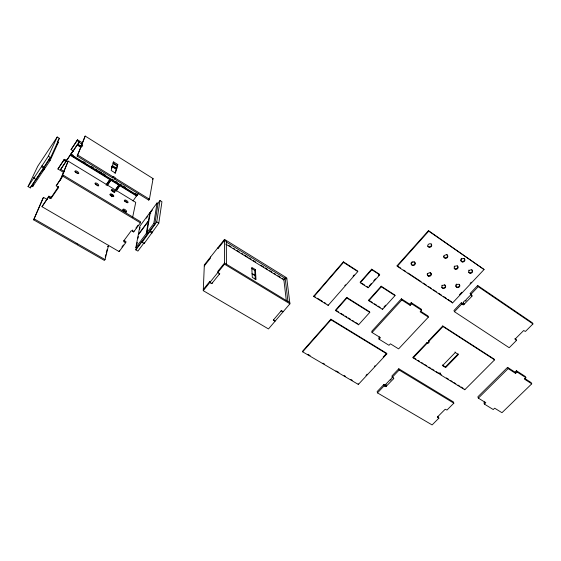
<?xml version="1.0" encoding="UTF-8"?>
<svg xmlns="http://www.w3.org/2000/svg" width="561" height="561" viewBox="0 0 561 561"><rect width="100%" height="100%" fill="white"/><g stroke="black" fill="none" stroke-linecap="round" stroke-linejoin="round"><path stroke-width="0.84" d="M203.264 290.675L224.498 264.175L224.505 239.365L286.713 277.842L289.918 303.824L268.474 328.935L203.264 290.675L204.33 264.883L224.505 239.365M218.138 247.415L218.11 248.474L224.505 240.389L226.335 241.525L226.42 264.21M210.592 256.959L210.543 258.039L204.288 265.949M392.405 377.329L391.017 378.794L391.192 379.432L390.512 380.141L390.337 379.509L385.302 384.818L385.47 385.456L383.864 384.509L377.153 391.592L377.469 392.882L432.11 424.936L438.856 418.183L438.422 416.872M385.793 384.299C387.988 386.347 384.523 387.988 384.881 385.105M471.429 294.202L465.953 299.784L466.219 300.366L465.483 301.145L465.216 300.563C462.523 301.32 463.589 305.542 461.303 302.779L453.947 310.542L454.452 311.713L509.199 347.722L516.569 340.338L515.952 339.132M463.197 302.695C465.665 304.609 462.292 306.173 462.327 303.452M144.17 243.558L144.359 242.45L137.894 251.083L135.839 249.876L142.305 241.23L142.108 242.338L144.17 243.558L158.798 223.18L161.947 201.736L159.99 200.522L157.564 203.79M142.108 242.338L156.736 221.932L159.99 200.522M154.836 224.049L158.02 203.566L157.038 202.963L150.439 211.876L146.912 232.661L147.936 233.278L154.836 224.049L153.805 223.425L157.038 202.963M135.888 247.422L146.26 233.537L148.342 221.329L138.23 234.94L135.888 247.422L136.912 248.025L147.284 234.154L147.557 232.52M149.815 212.717L148.434 220.817L138.329 234.414L139.885 226.125L149.815 212.717L150.79 213.313M85.181 136.064L81.773 144.899A1.29 0.477 33.6 0 1 82.691 146.028A1.29 0.477 33.6 0 1 81.422 145.804L77.166 156.091L112.481 177.802A1.283 0.491 34.5 0 1 113.708 177.977A1.283 0.491 34.5 0 1 114.654 179.141L148.763 200.109L149.429 199.197L153.076 178.594L85.181 136.064L81.135 145.839A1.29 0.477 33.6 0 1 81.654 146.239M148.763 200.109L149.065 198.391M135.839 249.876L136.618 245.725M136.926 244.063L137.242 242.401M138.013 238.25L138.329 236.588M139.724 229.112L140.033 227.45M48.891 196.182L41.991 206.7L119.135 251.587L125.727 242.675L123.75 241.693L123.672 240.999L131.12 230.908L131.863 230.697L133.658 231.945L140.39 222.85L140.594 221.742L63.225 175.158L56.219 185.845L58.33 186.925L58.442 187.669L51.037 198.461L50.209 198.489L48.442 197.248L48.891 196.182L51.17 197.521L58.66 186.35L58.028 187.914M133.658 231.945L133.883 230.823M132.312 231.139L132.536 230.024M133.027 200.957L137.34 194.695L135.103 193.321M132.641 217.275L135.741 202.367L68.14 161.133L60.006 180.579M73.274 155.355L71.037 153.98L70.861 154.422L137.242 195.165L137.34 194.695M125.727 242.675L125.966 241.539L123.897 240.431M124.374 241.882L124.619 240.746M119.135 251.587L119.388 250.43M105.237 257.099L105.854 254.603M106.267 252.934L107.095 249.603M108.014 246.686L108.147 246.146L107.845 246.56M47.292 199.576L43.52 197.367L42.931 198.229L33.653 219.849L76.023 244.147L76.338 243.712L77.397 244.323L77.088 244.764L104.409 260.437L105.04 259.582L108.582 245.206M116.05 191.189L120.04 185.298L136.723 195.537M115.061 190.586L119.051 184.695L111.099 179.815L107.242 185.27M117.796 164.534L115.447 173.111L111.148 170.453L113.595 161.919L117.796 164.534L115.005 173.258M107.109 185.733L111.099 179.815M106.106 185.123L110.103 179.204L70.434 154.871L71.037 153.98M111.387 168.272L112.06 165.944M77.166 156.091L81.422 145.804M81.52 146.456L77.825 144.163L79.213 141.94L77.13 140.643L77.474 139.794L82.656 143.02M70.861 154.422L77.383 144.626L81.072 146.912A1.29 0.477 33.6 0 1 80.777 146.751M77.825 144.163L79.213 141.94M56.219 185.845L63.225 175.158M72.958 151.33L77.383 144.626M60.644 179.646L68.14 161.133M72.509 151.982L73.189 150.636M64.431 171.652L60.693 169.394L70.434 154.871M65.77 161.919L65.953 161.47L63.884 160.208L64.256 159.317L66.598 160.46L73.035 150.678M51.205 197.893L51.857 196.294M66.212 161.266L66.759 159.934M73.133 150.895L71.058 149.619L77.474 139.794M49.887 198.096L50.329 197.03M65.195 161.007L65.56 160.116M60.693 169.394L65.953 161.47M63.891 172.606L57.923 169.001L64.256 159.317M33.653 219.849L43.52 197.367M49.971 157.662L42.208 169.983L43.344 170.663L50.055 160.649L58.393 142.214L57.313 141.547M36.128 179.527L50.63 157.564L59.361 138.343L57.208 137.01L37.783 166.182L28.05 186.575L30.315 187.9L36.598 178.524L36.128 179.527L33.849 178.181L34.326 177.178L28.05 186.575M42.706 171.61L41.577 170.93L31.493 185.993L32.622 186.659L42.706 171.61L43.786 169.254M43.344 170.663L44.782 167.522M33.849 178.181L48.351 156.182L57.208 137.01M32.622 186.659L33.709 184.324M30.315 187.9L31.051 186.329M57.944 140.467L59.361 138.343M57.012 144.275L58.393 142.214M57.923 169.001L63.884 160.208M71.058 149.619L77.13 140.643M81.135 145.839L81.773 144.899M41.991 206.7L48.442 197.248M113.595 161.919L112.95 162.837L117.151 165.446M106.239 184.66L110.103 179.204M112.481 177.802L113.147 176.869A1.283 0.491 34.5 0 1 114.367 177.038A1.283 0.491 34.5 0 1 115.314 178.202L149.429 199.197M114.654 179.141L115.314 178.202M115.994 188.973L119.051 184.695M111.183 196.006L112.151 194.653M111.884 196.701L112.908 195.277M115.966 190.999L120.04 185.298M112.172 196.609L113.14 195.249M137.242 195.165L138.504 193.433M152.438 179.471L153.076 178.594M121.919 247.008L123.434 244.961M135.951 228.032L138.013 225.234M146.386 218.117L147.382 216.77M150.369 212.738L152.361 210.052M146.912 232.661L153.805 223.425M203.313 289.504L209.884 281.292L209.835 282.478L211.756 283.621L219.723 273.691L217.78 272.555L217.808 271.391L224.498 263.039L289.771 302.638M255.29 279.595L254.729 270.388L255.381 269.596L251.756 267.373L252.303 277.379L256.005 279.623L255.381 269.596M283.508 279.764L284.686 278.361M313.851 296.033L343.395 261.826L357.623 271.012L357.778 271.573L328.157 305.387L313.95 296.615L313.851 296.033L315.268 296.909M313.95 296.615L343.528 262.38L343.395 261.826M353.051 276.236L354.194 274.932M346.733 297.428L335.59 310.065L335.709 310.661L358.598 324.777L369.776 312.386L369.615 311.797L346.733 297.428L346.873 298.017L369.776 312.386M371.663 269.175L360.169 282.197L360.323 282.772L368.177 287.8L379.685 274.855L379.509 274.287L371.663 269.175L371.831 269.736L379.685 274.855M335.709 310.661L346.873 298.017M360.323 282.772L371.831 269.736M330.878 319.202L302.575 351.214L302.66 351.838L358.346 384.432L386.824 353.9L386.648 353.283L330.878 319.202L330.997 319.805L386.824 353.9M302.66 351.838L330.997 319.805M369.166 285.928L371.459 283.34M373.759 280.752L375.484 278.817M378.359 275.584L379.509 274.287M397.083 265.739L428.485 230.627L484.066 269.518L452.58 302.912L397.279 266.3L397.083 265.739L400.715 268.151M397.279 266.3L428.716 231.153L428.485 230.627M368.682 300.142L381.164 286.201L394.832 295.03L395.021 295.605L382.518 309.384L368.843 300.724L368.682 300.142L372.28 302.414M368.843 300.724L381.34 286.776L381.164 286.201M383.99 306.979L385.638 305.163M409.768 304.216L411.206 302.652L411.62 303.817L410.175 305.387L409.768 304.216L401.396 298.81L371.754 331.292L372.069 332.505L380.449 337.673L379.054 339.181L389.004 345.31L390.4 343.816L398.605 348.886L428.366 317.119L427.924 315.934L420.399 311.082M372.069 332.505L401.788 299.974L401.396 298.81M379.65 336.958L378.724 337.96L379.054 339.181M411.206 302.652L421.157 309.09L421.584 310.261L420.147 311.818L428.366 317.119M365.975 375.456L367.167 374.173M383.163 357.027L386.648 353.283M459.452 294.777L461.822 292.26M470.132 283.445L471.317 282.183M438.856 418.183L437.426 417.475L437.475 416.963L445.196 409.242L446.97 410.049L453.835 403.177L453.365 401.886L398.78 368.766L391.943 375.982L392.293 377.251L393.85 378.451L386.305 386.22M463.982 304.441L472.25 295.92L470.16 293.431L477.656 285.521L532.291 322.75L532.95 323.928L525.44 331.446L523.651 330.534L515.208 338.977L515.131 339.545L516.569 340.338M377.469 392.882L384.201 385.786L383.864 384.509M392.293 377.251L399.144 370.029L398.78 368.766M454.452 311.713L461.829 303.936L461.303 302.779M470.7 294.581L478.217 286.657L477.656 285.521M440.147 374.538A1.066 0.842 -17.4 0 0 440.062 373.338A1.066 0.842 -17.4 0 0 438.583 373.57L413.205 357.897L413.001 357.28L427.033 342.498A1.087 0.884 -17.8 0 0 428.548 342.259A1.087 0.884 -17.8 0 0 428.45 341.004L442.741 325.955L494.304 359.236L494.592 359.853L464.788 389.748L440.147 374.538L439.922 373.907A1.066 0.842 -17.5 0 0 440.182 373.261M413.205 357.897L427.251 343.108A1.087 0.884 -17.8 0 0 428.765 342.869A1.087 0.884 -17.8 0 0 428.667 341.614L428.45 341.004M428.667 341.614L442.98 326.551L442.741 325.955M455.273 352.511L458.4 354.496L445.665 367.581L442.531 365.632L455.273 352.511L455.027 351.894M445.665 367.581L445.434 366.957L458.155 353.886M514.991 372.16L516.436 370.744L517.039 371.985L515.594 373.409L514.991 372.16L507.565 367.364L477.832 396.844L478.351 398.128L485.798 402.721L484.402 404.095L493.259 409.551L494.648 408.191L501.962 412.7L531.751 383.829L531.12 382.574L524.556 378.338M478.351 398.128L508.154 368.605L507.565 367.364M484.802 401.893L483.877 402.805L484.402 404.095M516.436 370.744L525.264 376.459L525.888 377.707L524.444 379.117L531.751 383.829M219.218 274.322L219.709 273.712L219 273.291M273.81 319.497L273.319 320.072L273.985 320.464M34.27 218.944L105.04 259.582M307.87 354.314L310.135 355.639M322.989 363.17L324.503 364.054M337.42 371.62L338.907 372.49M344.103 375.526L345.59 376.396M350.786 379.439L352.266 380.309M335.899 371.01L336.677 371.186M275.128 321.144L273.305 320.093L281.349 310.661L283.151 311.748M384.201 385.786L385.218 386.389M41.479 166.764L43.758 168.132M149.962 231.847L152.024 233.081M146.26 233.537L147.284 234.154M62.811 176.182L140.39 222.85M41.942 165.783L44.214 167.143M150.145 230.753L152.199 231.988M48.351 156.182L50.63 157.564M156.736 221.932L158.798 223.18M224.498 264.175L289.918 303.824M399.144 370.029L453.835 403.177M48.919 159.962L50.055 160.649M253.411 274.133L255.641 275.493M251.952 273.761L255.669 276.033M70.258 155.306L109.977 179.66M110.973 180.277L118.932 185.158M119.921 185.768L136.625 196.006M251.826 268.614L254.729 270.388M77.825 155.131L113.147 176.869M83.701 161.757L85.188 162.676M91.148 166.329L93.385 167.704M95.622 169.078L97.109 169.99M98.603 170.909L101.576 172.739M103.07 173.651L105.307 175.025M112.011 179.141L113.497 180.053M115.734 181.427L117.221 182.339M120.201 184.169L121.695 185.088M123.182 186L125.419 187.374M286.846 278.915L285.121 277.849L287.968 301.545M317.4 298.221L322.365 301.292M324.496 302.603L325.913 303.48M413.001 357.28L415.897 359.068M418.071 360.407L419.523 361.305M421.697 362.644L423.141 363.542M424.593 364.44L426.767 365.779M428.941 367.125L430.392 368.016M431.837 368.914L434.011 370.253M436.185 371.599L437.636 372.49M439.922 373.907L441.367 374.797M446.437 377.932L448.611 379.271M450.785 380.617L452.229 381.508M453.681 382.406L455.848 383.745M458.021 385.084L459.473 385.982M460.918 386.873L463.091 388.219M226.342 242.043L285.184 278.389L283.894 279.925L225.803 244.119M336.327 310.521L338.542 311.888M340.765 313.255L342.245 314.174M345.31 316.06L346.768 316.965M348.227 317.87L350.415 319.216M352.61 320.569L354.068 321.474M355.527 322.372L357.715 323.725M228.776 245.438L231.013 246.812M233.243 248.186L234.729 249.105M236.959 250.479L239.196 251.861M241.426 253.235L242.913 254.154M244.4 255.073L247.373 256.903M248.867 257.822L251.097 259.196M253.327 260.577L255.557 261.952M260.767 265.164L263.74 267.001M265.234 267.92L267.464 269.294M269.694 270.668L271.924 272.043M274.161 273.424L275.647 274.343M277.877 275.717L280.107 277.092M282.344 278.466L283.831 279.385L286.313 300.591M112.551 165.712L116.983 168.461M112.067 166.133L116.492 168.882M77.215 145.054L80.91 147.347M111.934 166.582L116.372 169.331M79.038 142.368L81.997 144.205M113.041 163.503L117.473 166.259M445.434 366.957L442.299 365.008L442.531 365.632M374.432 303.781L376.592 305.149M378.03 306.061L380.183 307.428M361.6 283.116L364.447 284.939M366.585 286.306L368.016 287.218M343.528 262.38L357.778 271.573M381.34 286.776L395.021 295.605M401.788 299.974L410.175 305.387M442.98 326.551L494.592 359.853M508.154 368.605L515.594 373.409M411.62 303.817L421.584 310.261M517.039 371.985L525.888 377.707M403.625 270.072L405.806 271.517M407.987 272.962L421.073 281.629M423.253 283.074L426.164 285.002M428.345 286.447L431.248 288.368M433.429 289.813L436.339 291.741M438.52 293.186L441.43 295.107M443.611 296.552L446.514 298.48M447.973 299.441L451.605 301.846M461.829 303.936L462.846 304.616M470.16 293.431L471.724 295.268M478.217 286.657L532.95 323.928M428.716 231.153L484.066 269.518M514.991 338.493L515.608 339.7M470.952 294.525L471.766 296.243M452.334 302.33L452.58 302.912M464.536 389.11L464.788 389.748M211.069 283.179L211.778 283.6L212.261 282.989M438.583 373.57L438.358 372.939A1.066 0.842 -17.5 0 1 438.569 372.77M427.033 342.498L427.251 343.108M281.994 311.082L281.327 310.682L280.837 311.264M437.468 416.304L437.896 417.615M382.343 308.795L382.518 309.384M393.051 377.476L393.401 378.745M375.021 365.758L374.341 366.487M358.451 324.174L358.598 324.777M345.52 284.834L344.812 285.64M343.844 315.163L342.981 314.63M358.206 383.787L358.346 384.432M328.045 304.798L328.157 305.387M111.197 190.333A2.104 0.834 34.5 0 1 113.119 191.084A2.104 0.834 34.5 0 1 114.339 192.598M124.261 200.859A2.09 0.834 34.9 0 1 127.319 202.717M109.704 194.8A2.125 0.849 34.5 0 1 111.408 195.123A2.125 0.849 34.5 0 1 113.056 196.645M122.473 210.08A2.132 0.87 34.9 0 1 124.605 210.613A2.132 0.87 34.9 0 1 125.966 212.458M95.167 183.84A2.146 0.856 34 0 1 98.091 186.07M74.858 171.722A2.181 0.863 33.3 0 1 78.07 173.672M457.229 265.69A2.006 1.676 -23.3 0 1 457.096 268.284A2.006 1.676 -23.3 0 1 454.193 268.165M454.158 266.447A2.006 1.676 -23.3 0 1 454.459 266.054M464.108 258.369A2.02 1.69 -24.2 0 1 463.631 261.138A2.02 1.69 -24.2 0 1 460.77 260.367M460.791 259.47A2.02 1.69 -24.2 0 1 461.002 259.028M461.324 258.635A2.02 1.69 -24.2 0 1 461.738 258.319M471.717 269.638A2.006 1.662 -24 0 1 471.64 272.211A2.006 1.662 -24 0 1 468.744 272.162M468.666 270.472A2.006 1.662 -24 0 1 468.961 270.065M459.291 284.273A1.985 1.641 -22.3 0 1 458.477 286.79A1.985 1.641 -22.3 0 1 455.812 286.089M455.763 285.226A1.985 1.641 -22.3 0 1 455.939 284.799M456.226 284.399A1.985 1.641 -22.3 0 1 456.612 284.076M444.473 284.658A1.985 1.648 -21.3 0 1 444.866 287.26A1.985 1.648 -21.3 0 1 441.816 287.246M441.816 285.563A1.985 1.648 -21.3 0 1 442.124 285.177M447.271 254.918A2.027 1.711 -23.2 0 1 445.981 257.73A2.027 1.711 -23.2 0 1 443.681 255.9M446.514 254.399A2.027 1.711 -23.2 0 1 446.942 254.61M430.785 272.919A1.999 1.683 -20.9 0 1 429.277 275.731A1.999 1.683 -20.9 0 1 427.398 273.452M430.028 272.408A1.999 1.683 -20.9 0 1 430.448 272.618M413.913 261.601A2.013 1.711 -20.3 0 1 414.824 263.845A2.013 1.711 -20.3 0 1 412.181 264.897A2.013 1.711 -20.3 0 1 411.262 262.653M411.935 261.91A2.013 1.711 -20.3 0 1 412.398 261.664M431.164 243.853A2.041 1.739 -22.7 0 1 430.603 246.37A2.041 1.739 -22.7 0 1 427.833 246.153M440.013 372.855A1.066 0.842 -17.5 0 1 440.133 373.044M111.681 190.572A2.104 0.834 34.5 0 0 114.781 192.128A2.104 0.834 34.5 0 0 113.041 189.793A2.104 0.834 34.5 0 0 111.681 190.572M124.928 201.21A2.09 0.834 34.9 0 0 127.971 202.619A2.09 0.834 34.9 0 0 126.043 200.242A2.09 0.834 34.9 0 0 124.928 201.21M110.531 195.018A2.125 0.849 34.5 0 0 113.659 196.511A2.125 0.849 34.5 0 0 111.793 194.12A2.125 0.849 34.5 0 0 110.531 195.018M95.419 184.148A2.146 0.849 34 0 0 98.582 185.621A2.146 0.849 34 0 0 96.667 183.23A2.146 0.849 34 0 0 95.419 184.148M75.405 172.003A2.181 0.863 33.3 0 0 78.645 173.51A2.181 0.863 33.3 0 0 76.738 171.119A2.181 0.863 33.3 0 0 75.405 172.003M123.378 210.361A2.132 0.87 34.9 0 0 126.491 211.77A2.132 0.87 34.9 0 0 124.528 209.337A2.132 0.87 34.9 0 0 123.378 210.361M462.397 262.008A2.02 1.69 -24.1 0 0 464.866 259.645A2.02 1.69 -24.1 0 0 461.591 259.182A2.02 1.69 -24.1 0 0 462.397 262.008M470.23 273.326A2.006 1.662 -24 0 0 472.53 270.879A2.006 1.662 -24 0 0 469.234 270.619A2.006 1.662 -24 0 0 470.23 273.326M455.658 269.364A2.013 1.683 -23.2 0 0 458.021 266.945A2.013 1.683 -23.2 0 0 454.719 266.608A2.013 1.683 -23.2 0 0 455.658 269.364M428.506 276.222A1.999 1.683 -20.9 0 0 431.346 274.294A1.999 1.683 -20.9 0 0 428.302 273.277A1.999 1.683 -20.9 0 0 428.506 276.222M445.455 258.355A2.027 1.711 -23.2 0 0 447.748 255.851A2.027 1.711 -23.2 0 0 444.396 255.592A2.027 1.711 -23.2 0 0 445.455 258.355M412.391 265.451A2.013 1.718 -20.2 0 0 415.238 263.502A2.013 1.718 -20.2 0 0 412.153 262.464A2.013 1.718 -20.2 0 0 412.391 265.451M429.333 247.324A2.041 1.746 -22.7 0 0 431.633 244.785A2.041 1.746 -22.7 0 0 428.232 244.512A2.041 1.746 -22.7 0 0 429.333 247.324M443.232 288.473A1.985 1.648 -21.3 0 0 445.616 286.152A1.985 1.648 -21.3 0 0 442.37 285.745A1.985 1.648 -21.3 0 0 443.232 288.473M457.503 287.625A1.985 1.641 -22.3 0 0 459.768 285.212A1.985 1.641 -22.3 0 0 456.486 284.967A1.985 1.641 -22.3 0 0 457.503 287.625"/></g></svg>
